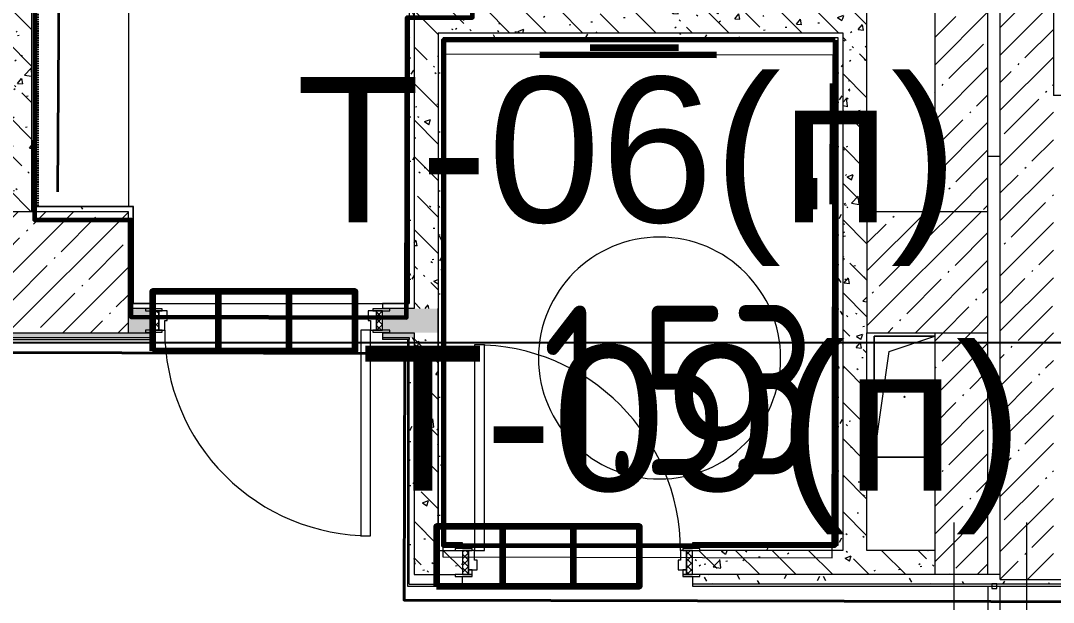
# Model space of a CAD drawing. Header units: millimetres. Extents: x -249154 to 415037, y -45458 to 354837.
# Drawn here: x 80770 to 85035, y 21449 to 23854 of the extents above; entities that cross this region are included whole.
import ezdxf

# ---------------------------------------------------------------- set-up
doc = ezdxf.new("R2010")
doc.units = ezdxf.units.MM
doc.linetypes.add('200_ШТРИХ__ш1_п0_6_', pattern=[320, 200, -120])
for name, color, linetype, lineweight in [('0) НЗ Ремонт штукатурка', 6, 'Continuous', 60), ('1) FK16 Остаток', 12, 'Continuous', 60), ('1) FK9 Плитка кухня', 102, 'Continuous', 40), ('3.3) Шпаклевка баз. фин. WD5-13', 160, 'Continuous', 140), ('4.4) РВР ремонт Штукатурки', 160, 'зигзаг', 35), ('5.5) Перег WD5', 3, 'Continuous', 60), ('501 заделка отвертсии ком', 5, 'Continuous', 158), ('666 покраска FK1', 211, 'Continuous', 60), ('923 Люки', 170, 'Continuous', 120), ('A-AREA-BNDY', 7, 'Continuous', 5), ('A-AREA-IDEN', 7, 'Continuous', 9), ('A-DOOR-2', 7, 'Continuous', 5), ('A-DOOR-FRAM-2', 7, 'Continuous', 5), ('A-FLOR', 7, 'Continuous', 9), ('A-GENM', 7, 'Continuous', 9), ('A-WALL', 7, 'Continuous', 5), ('I-WALL', 7, 'Continuous', 5), ('S-COLS', 7, 'Continuous', 9), ('S-COLS-1', 7, 'Continuous', 5), ('Оси', 7, 'Continuous', 9)]:
    doc.layers.add(name, color=color, linetype=linetype, lineweight=lineweight)
for name, color, linetype, lineweight, true_color in [('A-DOOR-1', 7, 'Continuous', 5, 0xc0c0c0), ('A-DOOR-FRAM-1', 7, 'Continuous', 5, 0xc0c0c0), ('A-WALL-1', 9, 'Continuous', 5, 0x808080), ('A-WALL-FNSH-1', 9, 'Continuous', 5, 0x808080)]:
    doc.layers.add(name, color=color, linetype=linetype, lineweight=lineweight, true_color=true_color)
doc.styles.add('ISOCPEUR_1', font='isocpeur.ttf', dxfattribs={"height": 350})
doc.styles.get("Standard").update_dxf_attribs({"font": 'arial.ttf'})
doc.styles.add('СПДС', font='ГОСТ тип А.ttf', dxfattribs={"width": 0.9})
doc.linetypes.add('зигзаг', pattern='A,0.00254,-5.08,[131,ltypeshp.shx,S=5.08,R=0,X=-5.08,Y=0],-10.16,[131,ltypeshp.shx,S=5.08,R=180,X=5.08,Y=0],-5.08', length=20.32254)
doc.dimstyles.new('ISO-2_0_0_9К_Средний_округл2', dxfattribs={"dimscale": 304.8, "dimtxt": 199.196235, "dimasz": 0.492126, "dimexe": 0.393701, "dimexo": 0, "dimgap": 0, "dimtad": 1, "dimdec": 0, "dimrnd": 10, "dimzin": 0, "dimdsep": 46, "dimtxsty": 'ISOCPEUR_1', "dimblk1": 'OBLIQUE', "dimblk2": 'OBLIQUE', "dimsah": 1, "dimcen": 0.09, "dimdle": 0.393701, "dimazin": 0, "dimtfac": 1, "dimtdec": 4, "dimtix": 1, "dimtmove": 0, "dimatfit": 3, "dimfxl": 1, "dimtvp": 1, "dimtolj": 1, "dimtzin": 0, "dimarcsym": 2})
pattern_1 = [(45, (64.7, -136.06), (-114.04925, 114.04925), []), (45, (178.75, -136.06), (-114.04925, 114.04925), [201.612, -40.322, 6.706, -33.617])]
pattern_2 = [(135, (1826.41, 114.685), (-14.14214, -14.14214), []), (225, (1826.41, 114.685), (14.14214, -14.14214), [])]
pattern_3 = [(45, (-296.384, 114.685), (-14.1421, 14.1421), []), (135, (-296.384, 114.685), (-14.1421, -14.1421), [])]
pattern_4 = [(135, (64.7, -136.06), (-150.8683, -150.8683), [213.36, -35.56, 7.112, -35.56]), (135, (64.7, 14.71), (-150.8683, -150.8683), []), (50, (64.7, -136.06), (255.05767, -22.3145), [26.67, -293.37]), (355, (64.7, -136.06), (-49.3404, 267.47914), [21.336, -234.696]), (100.451, (85.96, -137.92), (205.7195, 245.16356), [22.666, -249.326]), (46.184, (64.7, -64.94), (379.511, -58.86), [40.005, -440.055]), (96.636, (96.33, -69.85), (332.3634, 346.3991), [33.999, -373.989]), (351.184, (64.7, -64.94), (332.3669, 346.3953), [32.004, -352.044]), (21, (100.26, -82.72), (212.26017, -143.1711), [26.67, -293.37]), (326, (100.26, -82.72), (86.5224, 257.8632), [21.336, -234.696]), (71.451, (117.95, -94.65), (298.78395, 114.6901), [22.666, -249.326]), (37.5, (64.7, -136.06), (4.32385, 118.37751), [6.706, -225.146, 6.706, -231.546, -235.585]), (37.5, (64.7, -136.06), (4.32385, 118.37751), [-470.103, 6.706, -228.879]), (7.5, (64.7, -136.06), (93.54758, 140.2533), [6.706, -129.134, 6.706, -219.812, -89.789]), (7.5, (64.7, -136.06), (93.54758, 140.2533), [-362.356, 6.706, -83.083]), (327.5, (-14.6, -136.06), (189.82734, -8.02019), [6.706, -82.194, 6.706, -270.662, -368.046]), (327.5, (-14.6, -136.06), (189.82734, -8.02019), [-366.268, 6.706, -361.34]), (317.5, (-50.16, -136.06), (207.38114, 35.59764), [6.706, -108.864, 6.706, -177.495, -261.366]), (317.5, (-50.16, -136.06), (207.38114, 35.59764), [-299.771, 6.706, -254.66])]
pattern_5 = [(0, (64.7, -136.06), (243.84, 60.96), [20.117, -162.763, 20.117, -162.763, -975.36]), (0, (64.7, -136.06), (243.84, 60.96), [-365.76, 20.117, -345.643, 20.117, -162.763, -426.72]), (0, (64.7, -136.06), (243.84, 60.96), [-914.4, 20.117, -101.803, 20.117, -284.683]), (120, (156.14, -105.58), (-174.71291, 180.691634), [20.117, -162.763, 20.117, -162.763, -975.36]), (120, (156.14, -105.58), (-174.71291, 180.691634), [-365.76, 20.117, -345.643, 20.117, -162.763, -426.72]), (120, (156.14, -105.58), (-174.71291, 180.691634), [-914.4, 20.117, -101.803, 20.117, -284.683]), (240, (186.62, 16.34), (-69.12709, -241.651634), [20.117, -162.763, 20.117, -162.763, -975.36]), (240, (186.62, 16.34), (-69.12709, -241.651634), [-365.76, 20.117, -345.643, 20.117, -162.763, -426.72]), (240, (186.62, 16.34), (-69.12709, -241.651634), [-914.4, 20.117, -101.803, 20.117, -284.683])]

# ---------------------------------------------------------------- blocks, each defined once
blk = doc.blocks.new('BSC_Колонна _Прямоугольная - 500х500-23287078-Объем проектирования 1 этажа')
at = {"layer": 'S-COLS-1'}
h = blk.add_hatch(dxfattribs=at)
h.set_pattern_fill('FP_32', color=256, style=0, pattern_type=2)
h.set_pattern_definition([(45, (-84450, -22950), (-114.04925, 114.04925), []), (45, (-84335.95, -22950), (-114.04925, 114.04925), [201.613, -40.323, 6.706, -33.617])])
h.paths.add_polyline_path([(-187.2, -250), (250, -250), (250, 250), (-250, 250), (-250, -250)])
for p, q in [((250, 250), (-250, 250)), ((-250, 250), (-250, -250)), ((250, -250), (250, 250)), ((-250, -250), (250, -250))]:
    blk.add_line(p, q, dxfattribs=at)
blk = doc.blocks.new('110_Дверь_СКБ_1Ст_Внутренняя1 - Д-9_ ДОО_Дв_950x2100h_Цеха_ ПУИ_ Помещение персонала_ Моечные_ Тамбур-18976848-Объем проектирования 1 этажа')
at = {"layer": 'A-DOOR-2'}
h = blk.add_hatch(dxfattribs=at)
h.set_pattern_fill('FP_48', color=256, style=0, pattern_type=2)
h.set_pattern_definition(pattern_2)
h.paths.add_polyline_path([(462.5, 40), (462.5, -40), (487.5, -40), (487.5, 40)])
at = {"layer": 'A-DOOR-FRAM-2'}
h = blk.add_hatch(dxfattribs=at)
h.set_pattern_fill('FP_49', color=256, style=0, pattern_type=2)
h.set_pattern_definition(pattern_3)
h.paths.add_polyline_path([(-462.5, 40), (-462.2, -40), (-437.5, -40), (-437.5, 40), (-462.2, 40)])
at = {"layer": 'A-DOOR-1'}
for p, q in [((-412.5, 890), (-412.5, 40)), ((-372.5, 890), (-412.5, 890)), ((-372.5, 40), (-372.5, 890)), ((-422.5, 48), (-492.5, 48)), ((-492.5, 48), (-492.5, 40)), ((-422.5, 40), (-422.5, 48)), ((517.5, 48), (447.5, 48)), ((447.5, 48), (447.5, 40)), ((517.5, 40), (517.5, 48)), ((-492.5, 40), (-437.5, 40)), ((-437.5, 40), (-422.5, 40)), ((-412.5, 40), (-372.5, 40)), ((447.5, 40), (462.5, 40)), ((462.5, 40), (517.5, 40)), ((-492.5, -40), (-492.5, -48)), ((-437.5, -40), (-492.5, -40)), ((-422.5, -40), (-437.5, -40)), ((-422.5, -48), (-422.5, -40)), ((462.5, -40), (447.5, -40)), ((447.5, -40), (447.5, -48)), ((517.5, -40), (462.5, -40)), ((517.5, -48), (517.5, -40)), ((-492.5, -48), (-422.5, -48)), ((447.5, -48), (517.5, -48))]:
    blk.add_line(p, q, dxfattribs=at)
blk.add_arc((-412.5, 40), 850, 360, 90, dxfattribs=at)
at = {"layer": 'A-DOOR-FRAM-1'}
for p, q in [((-437.5, 40), (-462.5, 40)), ((-462.5, 40), (-462.5, -40)), ((-412.5, 40), (-437.5, 40)), ((-437.5, 40), (-437.5, -40)), ((-437.5, -40), (-437.5, 40)), ((-412.5, 0), (-412.5, 40)), ((-402.5, 0), (-412.5, 0)), ((-402.5, -40), (-402.5, 0)), ((437.5, 0), (427.5, 0)), ((427.5, 0), (427.5, -40)), ((437.5, 40), (437.5, 0)), ((462.5, 40), (437.5, 40)), ((462.5, -40), (462.5, 40)), ((487.5, 40), (462.5, 40)), ((462.5, 40), (462.5, -40)), ((487.5, -40), (487.5, 40)), ((-462.5, -40), (-437.5, -40)), ((-437.5, -40), (-402.5, -40)), ((427.5, -40), (462.5, -40)), ((462.5, -40), (487.5, -40))]:
    blk.add_line(p, q, dxfattribs=at)
blk = doc.blocks.new('110_Дверь_СКБ_1Ст_Внутренняя1 - Д-7_п__950x2100h_Туалет-32105350-Объем проектирования 1 этажа')
at = {"layer": 'A-DOOR-2'}
h = blk.add_hatch(dxfattribs=at)
h.set_pattern_fill('FP_48', color=256, style=0, pattern_type=2)
h.set_pattern_definition(pattern_2)
h.paths.add_polyline_path([(463.3, -50), (487.5, -50), (487.5, 50), (462.5, 49.2), (462.5, -50)])
at = {"layer": 'A-DOOR-FRAM-2'}
h = blk.add_hatch(dxfattribs=at)
h.set_pattern_fill('FP_49', color=256, style=0, pattern_type=2)
h.set_pattern_definition(pattern_3)
h.paths.add_polyline_path([(-437.5, -50), (-437.5, 50), (-462.5, 50), (-462.5, -50)])
at = {"layer": 'A-DOOR-1'}
for p, q in [((-412.5, 900), (-412.5, 50)), ((-372.5, 900), (-412.5, 900)), ((-372.5, 50), (-372.5, 900)), ((-412.5, 50), (-372.5, 50))]:
    blk.add_line(p, q, dxfattribs=at)
blk.add_arc((-412.5, 50), 850, 360, 90, dxfattribs=at)
at = {"layer": 'A-DOOR-FRAM-1'}
for p, q in [((-422.5, 58), (-492.5, 58)), ((-492.5, 58), (-492.5, 50)), ((-492.5, 50), (-422.5, 50)), ((-437.5, 50), (-462.5, 50)), ((-462.5, 50), (-462.5, -50)), ((-412.5, 50), (-437.5, 50)), ((-437.5, 50), (-437.5, -30)), ((-437.5, -50), (-437.5, 50)), ((-422.5, 50), (-437.5, 50)), ((-437.5, 50), (-437.5, 49)), ((-437.5, 49), (-422.5, 49)), ((-422.5, 50), (-422.5, 58)), ((-422.5, 49), (-422.5, 50)), ((-412.5, 10), (-412.5, 50)), ((437.5, 50), (437.5, 10)), ((462.5, 50), (437.5, 50)), ((517.5, 58), (447.5, 58)), ((447.5, 58), (447.5, 50)), ((462.5, 50), (447.5, 50)), ((447.5, 50), (447.5, 49)), ((447.5, 50), (517.5, 50)), ((447.5, 49), (462.5, 49)), ((462.5, -30), (462.5, 50)), ((487.5, 50), (462.5, 50)), ((462.5, 50), (462.5, -50)), ((462.5, 49), (462.5, 50)), ((487.5, -50), (487.5, 50)), ((517.5, 50), (517.5, 58)), ((-402.5, 10), (-412.5, 10)), ((-402.5, -30), (-402.5, 10)), ((437.5, 10), (427.5, 10)), ((427.5, 10), (427.5, -30)), ((-437.5, -30), (-402.5, -30)), ((-422.5, -30), (-437.5, -30)), ((-437.5, -30), (-437.5, -50)), ((-422.5, -50), (-422.5, -30)), ((427.5, -30), (462.5, -30)), ((462.5, -30), (447.5, -30)), ((447.5, -30), (447.5, -50)), ((462.5, -50), (462.5, -30)), ((-422.5, -50), (-492.5, -50)), ((-492.5, -50), (-492.5, -58)), ((-492.5, -58), (-422.5, -58)), ((-462.5, -50), (-437.5, -50)), ((-437.5, -50), (-422.5, -50)), ((-422.5, -58), (-422.5, -50)), ((447.5, -50), (462.5, -50)), ((517.5, -50), (447.5, -50)), ((447.5, -50), (447.5, -58)), ((447.5, -58), (517.5, -58)), ((462.5, -50), (487.5, -50)), ((517.5, -58), (517.5, -50))]:
    blk.add_line(p, q, dxfattribs=at)
blk = doc.blocks.new('GM_Отверстие прямоугольное _в плите_ - Отверстие-21613015-Объем проектирования 1 этажа')
at = {"layer": 'A-GENM'}
for p, q in [((-125, -250), (-125, 250)), ((-125, 250), (125, 250)), ((125, 250), (-125, 250)), ((-125, 250), (-125, -250)), ((-62.5, 187.5), (125, 250)), ((-125, -250), (-62.5, 187.5)), ((125, -250), (-125, -250)), ((-125, -250), (125, -250))]:
    blk.add_line(p, q, dxfattribs=at)
for start, end in [(360, 180), (180, 360)]:
    blk.add_arc((0, 0), 2.5, start, end, dxfattribs=at)
blk = doc.blocks.new('BSC_Колонна _Прямоугольная - 500х500-V136-Объем проектирования 1 этажа')
at = {"layer": 'S-COLS-1'}
h = blk.add_hatch(dxfattribs=at)
h.set_pattern_fill('FP_138', color=256, style=0, pattern_type=2)
h.set_pattern_definition([(45, (-80900, -22950), (-114.04925, 114.04925), []), (45, (-80785.95, -22950), (-114.04925, 114.04925), [201.613, -40.323, 6.706, -33.617])])
h.paths.add_polyline_path([(202.8, -250), (250, -250), (250, 250), (-250, 250), (-250, -250), (-26, -250)])
for p, q in [((250, 250), (-250, 250)), ((-250, 250), (-250, -250)), ((250, -250), (250, 250)), ((-250, -250), (250, -250))]:
    blk.add_line(p, q, dxfattribs=at)
blk = doc.blocks.new('Марка_Помещения - Номер-25198446-Объем проектирования 1 этажа')
at = {"layer": 'A-AREA-IDEN'}
for start, end in [(360, 180), (180, 360)]:
    blk.add_arc((0, 0), 2.5, start, end, dxfattribs=at)
blk = doc.blocks.new('_Oblique')
at = {"color": 0, "linetype": 'ByBlock', "lineweight": -2}
blk.add_line((-0.5, -0.5), (0.5, 0.5), dxfattribs=at)
blk = doc.blocks.new('*D2064')
at = {"layer": '5.5) Перег WD5', "color": 0, "lineweight": -2, "transparency": 16777216}
for p, q in [((34274.7, 22501.5), (34274.7, 22643.4)), ((34604.7, 22501.5), (34604.7, 22643.4)), ((34154.7, 22523.4), (34604.7, 22523.4)), ((34604.7, 22523.4), (87153.3, 22523.4))]:
    blk.add_line(p, q, dxfattribs=at)
at = {"layer": 'Defpoints', "color": 0, "transparency": 16777216}
for p in [(34604.7, 22523.4), (34274.7, 22501.5), (34604.7, 22501.5)]:
    blk.add_point(p, dxfattribs=at)
at = {"layer": '5.5) Перег WD5', "color": 0, "lineweight": -2, "transparency": 16777216, "xscale": 304.8, "yscale": 304.8, "zscale": 304.8, "rotation": 180}
blk.add_blockref('_Oblique', (34274.7, 22523.4), dxfattribs=at)
at = {"layer": '5.5) Перег WD5', "color": 0, "lineweight": -2, "transparency": 16777216, "xscale": 304.8, "yscale": 304.8, "zscale": 304.8}
blk.add_blockref('_Oblique', (34604.7, 22523.4), dxfattribs=at)
at = {"layer": '5.5) Перег WD5', "color": 0, "lineweight": 25, "transparency": 16777216, "insert": (86593.3, 22990.1), "char_height": 350, "width": 455.087, "attachment_point": 1, "line_spacing_factor": 1.149209, "style": 'ISOCPEUR_1'}
blk.add_mtext('\\A1;330', dxfattribs=at)

msp = doc.modelspace()

# ---------------------------------------------------------------- hatches: boundary and pattern name
at = {"layer": 'I-WALL'}
h = msp.add_hatch(dxfattribs=at)
h.set_pattern_fill('FP_1', color=256, style=0, pattern_type=2)
h.set_pattern_definition(pattern_1)
h.paths.add_polyline_path([(84814.7, 21543.9), (85034.7, 21543.9), (85034.7, 26963.9), (84814.7, 26963.9), (84814.7, 21586.3)])
h = msp.add_hatch(dxfattribs=at)
h.set_pattern_fill('FP_41', color=256, style=0, pattern_type=2)
h.set_pattern_definition(pattern_4)
h.paths.add_polyline_path([(83094.7, 23803.9), (83094.7, 25713.9), (82994.7, 25713.9), (82994.7, 23803.9)])
h.paths.add_polyline_path([(82994.7, 26663.9), (83094.7, 26663.9), (83094.7, 26743.9), (82994.7, 26743.9), (82994.7, 26693.9)])
h = msp.add_hatch(dxfattribs=at)
h.set_pattern_fill('FP_41', color=256, style=0, pattern_type=2)
h.set_pattern_definition(pattern_4)
h.paths.add_polyline_path([(84264.7, 21663.9), (84264.7, 26743.9), (84164.7, 26743.9), (84164.7, 21663.9)])
h = msp.add_hatch(dxfattribs=at)
h.set_pattern_fill('FP_41', color=256, style=0, pattern_type=2)
h.set_pattern_definition(pattern_4)
h.paths.add_polyline_path([(80814.7, 23063.9), (80814.7, 26463.9), (80714.7, 26463.9), (80714.7, 23063.9)])
h = msp.add_hatch(dxfattribs=at)
h.set_pattern_fill('FP_1', color=256, style=0, pattern_type=2)
h.set_pattern_definition(pattern_1)
h.paths.add_polyline_path([(84544.7, 23063.9), (84764.7, 23063.9), (84764.7, 26463.9), (84544.7, 26463.9), (84544.7, 23176.3)])
h = msp.add_hatch(dxfattribs=at)
h.set_pattern_fill('FP_191', color=256, style=0, pattern_type=2)
h.set_pattern_definition(pattern_5)
h.paths.add_polyline_path([(80834.7, 23083.9), (80834.7, 26392.9), (80814.7, 26393.9), (80814.7, 23083.9)])
h = msp.add_hatch(dxfattribs=at)
h.set_pattern_fill('FP_191', color=256, style=0, pattern_type=2)
h.set_pattern_definition(pattern_5)
h.paths.add_polyline_path([(82394.7, 22663.9), (82394.7, 23903.9), (82374.7, 23903.9), (82375.7, 22683.9)])
h.paths.add_polyline_path([(82374.7, 22663.9), (82394.7, 22663.9), (82374.7, 22683.9)])
h = msp.add_hatch(dxfattribs=at)
h.set_pattern_fill('FP_41', color=256, style=0, pattern_type=2)
h.set_pattern_definition(pattern_4)
h.paths.add_polyline_path([(82994.7, 23803.9), (82994.7, 23903.9), (82394.7, 23903.9), (82394.7, 23803.9), (82854.5, 23803.9)])
h = msp.add_hatch(dxfattribs=at)
h.set_pattern_fill('FP_41', color=256, style=0, pattern_type=2)
h.set_pattern_definition(pattern_4)
h.paths.add_polyline_path([(83373.2, 23803.9), (84164.7, 23803.9), (84164.7, 23903.9), (83094.7, 23903.9), (83094.7, 23803.9), (83296, 23803.9)])
h = msp.add_hatch(dxfattribs=at)
h.set_pattern_fill('FP_41', color=256, style=0, pattern_type=2)
h.set_pattern_definition(pattern_4)
h.paths.add_polyline_path([(82494.7, 22663.9), (82494.7, 23803.9), (82394.7, 23803.9), (82394.7, 22663.9)])
h = msp.add_hatch(dxfattribs=at)
h.set_pattern_fill('FP_191', color=256, style=0, pattern_type=2)
h.set_pattern_definition(pattern_5)
h.paths.add_polyline_path([(82644.7, 23783.9), (84144.7, 23783.9), (84144.4, 23803.9), (82494.7, 23803.9), (82494.7, 23783.9), (82568.5, 23783.9)])
h = msp.add_hatch(dxfattribs=at)
h.set_pattern_fill('FP_191', color=256, style=0, pattern_type=2)
h.set_pattern_definition(pattern_5)
h.paths.add_polyline_path([(84144.7, 21683.9), (84164.7, 21683.9), (84164.7, 23803.9), (84144.7, 23803.9), (84144.7, 21694.9)])
h = msp.add_hatch(dxfattribs=at)
h.set_pattern_fill('FP_191', color=256, style=0, pattern_type=2)
h.set_pattern_definition(pattern_5)
h.paths.add_polyline_path([(82494.7, 21663.9), (82514.7, 21663.9), (82514.7, 23783.9), (82494.7, 23783.9), (82494.7, 22116.3)])
h = msp.add_hatch(dxfattribs=at)
h.set_pattern_fill('FP_191', color=256, style=0, pattern_type=2)
h.set_pattern_definition(pattern_5)
h.paths.add_polyline_path([(80814.7, 23063.9), (81214.7, 23063.9), (81214.7, 23083.9), (80834.7, 23083)])
h.paths.add_polyline_path([(80814.7, 23063.9), (80834.7, 23083.9), (80814.7, 23083.9)])
h = msp.add_hatch(dxfattribs=at)
h.set_pattern_fill('FP_191', color=256, style=0, pattern_type=2)
h.set_pattern_definition(pattern_5)
h.paths.add_polyline_path([(81232.9, 22683.9), (81234.7, 22684.2), (81232.9, 23083.9), (81214.7, 23083.9), (81214.7, 22683.9)])
h = msp.add_hatch(dxfattribs=at)
h.set_pattern_fill('FP_41', color=256, style=0, pattern_type=2)
h.set_pattern_definition(pattern_4)
h.paths.add_polyline_path([(82394.7, 22563.9), (82494.7, 22563.9), (82494.7, 22663.9), (82294.7, 22661.9), (82294.7, 22653.9), (82264.7, 22653.9), (82264.7, 22573.9), (82294.7, 22573.9), (82294.7, 22565.9), (82374.7, 22563.9)])
h.paths.add_polyline_path([(78764.5, 22563.9), (80714.7, 22563.9), (80714.7, 22663.9), (78514.7, 22663.9), (78514.7, 22563.9), (78544.7, 22563.9)])
h.paths.add_polyline_path([(81232.9, 22563.9), (81284.7, 22565.9), (81284.7, 22573.9), (81314.7, 22573.9), (81314.7, 22653.9), (81284.7, 22653.9), (81284.7, 22661.9), (81214.7, 22660.4), (81214.7, 22563.9)])
h.paths.add_polyline_path([(77384.7, 22563.9), (77414.7, 22563.9), (77414.7, 22663.9), (77314.7, 22663.9), (77314.7, 22563.9), (77344.5, 22563.9)])
h.paths.add_polyline_path([(76233.5, 22563.9), (76814.7, 22563.9), (76814.7, 22663.9), (75809.5, 22663.9), (75809.5, 22563.9), (76075.2, 22563.9)])
h.paths.add_polyline_path([(74124.7, 22563.9), (74709.5, 22563.9), (74709.5, 22663.9), (74104.7, 22663.9), (74104.7, 22563.9)])
h.paths.add_polyline_path([(73604.7, 22563.9), (73604.7, 22663.9), (70874.7, 22663.9), (70874.7, 22563.9), (73584.7, 22563.9)])
h.paths.add_polyline_path([(70304.7, 22563.9), (70374.7, 22563.9), (70374.7, 22663.9), (70274.7, 22663.9), (70274.7, 22563.9)])
h.paths.add_polyline_path([(69174.7, 22563.9), (69174.7, 22663.9), (68374.7, 22663.9), (68374.7, 22563.9), (69149.7, 22563.9)])
h = msp.add_hatch(dxfattribs=at)
h.set_pattern_fill('FP_191', color=256, style=0, pattern_type=2)
h.set_pattern_definition(pattern_5)
h.paths.add_polyline_path([(82394.7, 22543.9), (82394.7, 22563.9), (82264.7, 22563.9), (82264.7, 22543.9), (82374.7, 22543.9)])
h.paths.add_polyline_path([(81140.3, 22543.9), (81314.7, 22543.9), (81314.7, 22563.9), (78544.7, 22563.7), (78544.7, 22555.9), (78514.7, 22555.9), (78514.7, 22543.9), (80912, 22543.9)])
h.paths.add_polyline_path([(76814.7, 22543.9), (77414.7, 22543.9), (77414.7, 22555.9), (77384.7, 22555.9), (77384.7, 22563.9), (75839.5, 22563.6), (75839.5, 22555.9), (75809.5, 22555.9), (75809.5, 22543.9), (76314.7, 22543.9)])
h.paths.add_polyline_path([(74124.7, 22543.9), (74709.5, 22543.9), (74709.5, 22555.9), (74679.5, 22555.9), (74679.5, 22563.9), (70304.7, 22563.8), (70304.7, 22555.9), (70274.7, 22555.9), (70274.7, 22543.9), (74104.7, 22543.9)])
h.paths.add_polyline_path([(69149.7, 22543.9), (69174.7, 22543.9), (69174.7, 22555.9), (69144.7, 22555.9), (69144.7, 22563.9), (68374.7, 22563.9), (68374.7, 22543.9), (69144.7, 22543.9)])
h = msp.add_hatch(dxfattribs=at)
h.set_pattern_fill('FP_41', color=256, style=0, pattern_type=2)
h.set_pattern_definition(pattern_4)
h.paths.add_polyline_path([(82394.7, 21663.9), (82494.7, 21663.9), (82494.7, 22563.9), (82394.7, 22563.9), (82394.7, 22116.3)])
h = msp.add_hatch(dxfattribs=at)
h.set_pattern_fill('FP_1', color=256, style=0, pattern_type=2)
h.set_pattern_definition(pattern_1)
h.paths.add_polyline_path([(84611.2, 21563.9), (84764.7, 21563.9), (84764.7, 22563.9), (84544.7, 22563.9), (84544.7, 21563.9)])
h = msp.add_hatch(dxfattribs=at)
h.set_pattern_fill('FP_191', color=256, style=0, pattern_type=2)
h.set_pattern_definition(pattern_5)
h.paths.add_polyline_path([(82374.7, 21523.9), (82394.7, 21523.9), (82394.7, 22543.9), (82374.7, 22543.9), (82374.7, 21586.3)])
h = msp.add_hatch(dxfattribs=at)
h.set_pattern_fill('FP_191', color=256, style=0, pattern_type=2)
h.set_pattern_definition(pattern_5)
h.paths.add_polyline_path([(84164.7, 21663.9), (84164.7, 21683.9), (83544.7, 21683.9), (83544.7, 21671.9), (83574.7, 21671.9), (83574.7, 21663.9), (84144.7, 21663.9)])
h.paths.add_polyline_path([(82514.7, 21663.9), (82564.7, 21663.9), (82564.7, 21671.9), (82594.7, 21671.9), (82594.7, 21683.9), (82514.7, 21683.9)])
h = msp.add_hatch(dxfattribs=at)
h.set_pattern_fill('FP_41', color=256, style=0, pattern_type=2)
h.set_pattern_definition(pattern_4)
h.paths.add_polyline_path([(84264.7, 21563.9), (84544.7, 21563.9), (84544.7, 21663.9), (83544.7, 21663.9), (83546, 21563.9), (84164.7, 21563.9)])
h.paths.add_polyline_path([(82564.7, 21563.9), (82594.7, 21563.9), (82594.7, 21663.9), (82394.7, 21663.9), (82394.7, 21563.9)])
h = msp.add_hatch(dxfattribs=at)
h.set_pattern_fill('FP_191', color=256, style=0, pattern_type=2)
h.set_pattern_definition(pattern_5)
h.paths.add_polyline_path([(84327.5, 21523.9), (84814.7, 21523.9), (84814.7, 21563.9), (83574.7, 21563.5), (83574.7, 21555.9), (83544.7, 21555.9), (83544.7, 21523.9), (84271, 21523.9)])
h.paths.add_polyline_path([(82394.7, 21523.9), (82594.7, 21523.9), (82594.7, 21555.9), (82564.7, 21555.9), (82564.7, 21563.9), (82394.7, 21563.9)])
h = msp.add_hatch(dxfattribs=at)
h.set_pattern_fill('FP_191', color=256, style=0, pattern_type=2)
h.set_pattern_definition(pattern_5)
h.paths.add_polyline_path([(86594.7, 21523.9), (86854.7, 21523.9), (86854.7, 21543.9), (86479.4, 21543.9), (86479.4, 21535.9), (86449.4, 21533.9), (86451.3, 21523.9)])
h.paths.add_polyline_path([(85104.7, 21523.9), (85499.4, 21523.9), (85498.3, 21535.9), (85469.4, 21535.9), (85469.4, 21543.9), (84814.7, 21543.9), (84814.7, 21523.9), (85100.8, 21523.9)])

# ---------------------------------------------------------------- linework, layer by layer
at = {"layer": '0) НЗ Ремонт штукатурка', "linetype": '200_ШТРИХ__ш1_п0_6_', "ltscale": 0.03}
msp.add_lwpolyline([(80835.7, 26338.8), (80835.7, 23084.9)], dxfattribs=at)
at = {"layer": '1) FK16 Остаток'}
msp.add_lwpolyline([(84133.7, 23772.9), (82514.7, 23772.9), (82514.7, 21683.9), (84133.7, 21683.9)], close=True, dxfattribs=at)
at = {"layer": '1) FK9 Плитка кухня', "flags": 128}
msp.add_lwpolyline([(66338.5, 21021.8), (78758.3, 20992.7), (78755.9, 19992.7), (85618.1, 19976.5), (85618, 19928.5), (86718, 19926), (86718.1, 19966), (86858.1, 19965.6), (86861.6, 21455.6), (86436.2, 21456.6), (86436.3, 21476.6), (85486.3, 21478.9), (85486.3, 21458.9), (85381.6, 21459.1), (85381.6, 21451.1), (82353.6, 21458.2), (82356, 22478.2), (68336, 22511.1)], dxfattribs=at)
at = {"layer": '3.3) Шпаклевка баз. фин. WD5-13', "ltscale": 0.5}
for points in [[(83121.5, 23743.3), (83486.7, 23743.3)], [(84046.3, 23073.9), (84046.3, 23202.1)]]:
    msp.add_lwpolyline(points, dxfattribs=at)
at = {"layer": '4.4) РВР ремонт Штукатурки', "ltscale": 0.1}
msp.add_lwpolyline([(80922.7, 23146.8), (80943.2, 26198.2)], dxfattribs=at)
msp.add_lwpolyline([(84133.7, 23772.9), (82514.7, 23772.9), (82514.7, 21683.9), (84133.7, 21683.9)], close=True, dxfattribs=at)
at = {"layer": '501 заделка отвертсии ком', "ltscale": 0.5}
for points in [[(81313.6, 22488.3), (81878.9, 22488.3), (81878.9, 22734.2), (81313.6, 22734.2)], [(81585.6, 22488.3), (82150.9, 22488.3), (82150.9, 22734.2), (81585.6, 22734.2)], [(82487.8, 21516.3), (83053.2, 21516.3), (83053.2, 21762.1), (82487.8, 21762.1)], [(82759.8, 21516.3), (83325.1, 21516.3), (83325.1, 21762.1), (82759.8, 21762.1)]]:
    msp.add_lwpolyline(points, close=True, dxfattribs=at)
at = {"layer": '666 покраска FK1', "flags": 128}
msp.add_lwpolyline([(82967, 24195.8), (82972.8, 26663.8), (81484.8, 26667.3), (81484, 26337.3), (80834, 26338.8), (80826.3, 23030.8), (81226.3, 23029.9), (81225.3, 22629.9), (82363.3, 22627.2), (82366.2, 23867.2), (82636.2, 23866.6), (82637, 24196.6)], close=True, dxfattribs=at)
at = {"layer": '923 Люки', "ltscale": 0.5}
for points in [[(82913.6, 23713.9), (83644.2, 23712.2)], [(84124.4, 23095.5), (84125.6, 23594)]]:
    msp.add_lwpolyline(points, dxfattribs=at)
at = {"layer": 'A-AREA-BNDY', "flags": 128}
for points in [[(82967, 24195.8), (82972.8, 26663.8), (81484.8, 26667.3), (81484, 26337.3), (80834, 26338.8), (80826.3, 23030.8), (81226.3, 23029.9), (81225.3, 22629.9), (82363.3, 22627.2), (82366.2, 23867.2), (82636.2, 23866.6), (82637, 24196.6)], [(84125.9, 23711.1), (82517.9, 23714.8), (82513, 21636.8), (84121, 21633.1)]]:
    msp.add_lwpolyline(points, close=True, dxfattribs=at)
at = {"layer": 'A-FLOR'}
for p, q in [((80834.7, 23083.9), (80834.7, 26388.9)), ((81214.7, 26388.9), (81214.7, 23083.9)), ((84544.7, 25843.9), (84544.7, 23293.9)), ((82374.7, 23923.9), (82374.7, 22684.9)), ((84764.7, 23293.9), (84814.7, 23293.9)), ((81232.9, 23083.9), (80835.7, 23083.9)), ((81234.7, 22683.9), (81234.7, 23083.9)), ((81235.7, 22683.9), (82374.7, 22683.9)), ((81314.7, 22663.9), (81314.7, 22683.9)), ((82264.7, 22683.9), (82264.7, 22663.9)), ((81314.7, 22543.9), (81314.7, 22563.9)), ((82264.7, 22563.9), (82264.7, 22543.9)), ((82594.7, 21683.9), (82644.7, 21683.9)), ((82684.7, 21683.9), (83544.7, 21683.9)), ((83544.7, 21683.9), (83544.7, 21671.9)), ((82594.7, 21523.9), (82594.7, 21555.9)), ((83544.7, 21555.9), (83544.7, 21523.9)), ((84764.7, 21515.9), (84764.7, 20041.9)), ((84814.7, 20041.9), (84814.7, 21515.9))]:
    msp.add_line(p, q, dxfattribs=at)
at = {"layer": 'A-WALL'}
for p, q in [((82514.7, 23783.9), (84144.7, 23783.9)), ((82514.7, 23783.9), (82514.7, 21683.9)), ((84144.7, 23783.9), (84144.7, 21683.9)), ((85444.7, 23543.9), (85034.7, 23543.9)), ((81235.7, 22683.9), (81234.7, 22683.9)), ((82374.7, 22683.9), (82374.7, 22684.9)), ((82264.7, 22543.9), (82374.7, 22543.9)), ((82514.7, 21683.9), (82594.7, 21683.9)), ((84144.7, 21683.9), (83544.7, 21683.9)), ((82494.7, 21663.9), (82564.7, 21663.9)), ((84164.7, 21663.9), (83574.7, 21663.9))]:
    msp.add_line(p, q, dxfattribs=at)
at = {"layer": 'A-WALL-1'}
for p, q in [((85034.7, 27193.9), (85034.7, 23543.9)), ((84264.7, 23063.9), (84264.7, 26963.9)), ((84814.7, 21543.9), (84814.7, 26963.9)), ((80814.7, 26463.9), (80814.7, 23063.9)), ((84764.7, 23063.9), (84764.7, 26463.9)), ((84544.7, 26343.9), (84544.7, 23063.9)), ((82394.7, 23903.9), (82394.7, 22663.9)), ((82494.7, 23803.9), (84164.7, 23803.9)), ((82494.7, 23803.9), (82494.7, 21663.9)), ((84164.7, 23803.9), (84164.7, 21663.9)), ((80835.7, 23083.9), (80834.7, 23083.9)), ((81314.7, 22663.9), (81214.7, 22663.9)), ((82394.7, 22663.9), (82264.7, 22663.9)), ((82494.7, 21663.9), (82494.7, 22663.9)), ((81214.7, 22563.9), (81314.7, 22563.9)), ((82264.7, 22563.9), (82394.7, 22563.9)), ((82394.7, 22563.9), (82394.7, 21563.9)), ((84264.7, 21663.9), (84264.7, 22563.9)), ((84544.7, 22563.9), (84544.7, 21563.9)), ((84764.7, 21563.9), (84764.7, 22563.9)), ((78514.7, 22543.9), (81314.7, 22543.9)), ((82374.7, 22543.9), (82374.7, 22535.9)), ((82594.7, 21671.9), (82594.7, 21683.9)), ((84544.7, 21663.9), (84264.7, 21663.9)), ((82394.7, 21563.9), (82564.7, 21563.9)), ((84814.7, 21563.9), (83574.7, 21563.9)), ((84814.7, 21543.9), (85469.4, 21543.9)), ((82374.7, 21523.9), (82594.7, 21523.9)), ((84800.7, 21525.9), (84780.7, 21525.9)), ((84780.7, 21525.9), (84780.7, 21505.9)), ((84780.7, 21505.9), (84800.7, 21505.9)), ((84800.7, 21505.9), (84800.7, 21525.9))]:
    msp.add_line(p, q, dxfattribs=at)
at = {"layer": 'A-WALL-FNSH-1'}
for p, q in [((80835.7, 23084.9), (80835.7, 26392.9)), ((82373.7, 23924.9), (82373.7, 22684.9)), ((82525.7, 23772.9), (84133.7, 23772.9)), ((82525.7, 21694.9), (82525.7, 23772.9)), ((84133.7, 23772.9), (84133.7, 21694.9)), ((81235.7, 23084.9), (80835.7, 23084.9)), ((81232.9, 23083.9), (81234.7, 23083.9)), ((81235.7, 22684.9), (81235.7, 23084.9)), ((81314.7, 22684.9), (81235.7, 22684.9)), ((81314.7, 22683.9), (81314.7, 22684.9)), ((82373.7, 22684.9), (82264.7, 22684.9)), ((82264.7, 22684.9), (82264.7, 22683.9)), ((78514.7, 22535.9), (81314.7, 22535.9)), ((81314.7, 22535.9), (81314.7, 22543.9)), ((82264.7, 22543.9), (82264.7, 22535.9)), ((82374.7, 22535.9), (82264.7, 22535.9)), ((82366.7, 22535.9), (82366.7, 21515.9)), ((82374.7, 21523.9), (82374.7, 22535.9)), ((82594.7, 21694.9), (82525.7, 21694.9)), ((82594.7, 21683.9), (82594.7, 21694.9)), ((84133.7, 21694.9), (83544.7, 21694.9)), ((83544.7, 21694.9), (83544.7, 21683.9)), ((82366.7, 21515.9), (82594.7, 21515.9)), ((82594.7, 21515.9), (82594.7, 21523.9)), ((85394.7, 21523.9), (83544.7, 21523.9)), ((83544.7, 21523.9), (83544.7, 21515.9)), ((83544.7, 21515.9), (85394.7, 21515.9))]:
    msp.add_line(p, q, dxfattribs=at)
at = {"layer": 'Оси'}
for points in [[(84624.7, -2042.3), (84624.7, 2957.7), (84624.7, 16779), (84624.7, 21779)], [(86088.5, -2042.3), (86088.5, -1322.8), (84924.7, -179.1), (84924.7, 4820.9), (84924.7, 16779), (84924.7, 21779)]]:
    msp.add_lwpolyline(points, dxfattribs=at)

# ---------------------------------------------------------------- block references
at = {"layer": 'A-AREA-IDEN', "xscale": 199.9999999999999, "yscale": 199.9999999999999, "zscale": 199.9999999999999}
msp.add_blockref('Марка_Помещения - Номер-25198446-Объем проектирования 1 этажа', (83408.4, 22459), dxfattribs=at)
at = {"layer": 'A-DOOR-1', "rotation": 180}
msp.add_blockref('110_Дверь_СКБ_1Ст_Внутренняя1 - Д-9_ ДОО_Дв_950x2100h_Цеха_ ПУИ_ Помещение персонала_ Моечные_ Тамбур-18976848-Объем проектирования 1 этажа', (81802.2, 22613.9), dxfattribs=at)
at = {"layer": 'A-DOOR-1'}
msp.add_blockref('110_Дверь_СКБ_1Ст_Внутренняя1 - Д-7_п__950x2100h_Туалет-32105350-Объем проектирования 1 этажа', (83057.2, 21613.9), dxfattribs=at)
at = {"layer": 'A-GENM'}
msp.add_blockref('GM_Отверстие прямоугольное _в плите_ - Отверстие-21613015-Объем проектирования 1 этажа', (84419.7, 22298.9), dxfattribs=at)
at = {"layer": 'S-COLS'}
for name, p in [('BSC_Колонна _Прямоугольная - 500х500-V136-Объем проектирования 1 этажа', (80964.7, 22813.9)), ('BSC_Колонна _Прямоугольная - 500х500-23287078-Объем проектирования 1 этажа', (84514.7, 22813.9))]:
    msp.add_blockref(name, p, dxfattribs=at)

# ---------------------------------------------------------------- texts
at = {"layer": '923 Люки', "char_height": 600, "width": 3064.482, "attachment_point": 1}
for s, insert in [('T-06(п)', (81907.5, 23620.6)), ('T-09(п)', (82174.7, 22510.6))]:
    msp.add_mtext(s, dxfattribs=dict(at, insert=insert))
at = {"layer": 'A-AREA-IDEN', "insert": (82924.6, 22676.1), "char_height": 700, "width": 1212.151, "attachment_point": 1, "style": 'СПДС'}
msp.add_mtext('1.53', dxfattribs=at)

# ---------------------------------------------------------------- dimensions: what is measured, and where the dimension line sits
at = {"layer": '5.5) Перег WD5', "color": 18, "lineweight": 25, "true_color": 0x000000}
dim = msp.add_linear_dim(base=(34604.7, 22523.4), p1=(34274.7, 22501.5), p2=(34604.7, 22501.5), dimstyle='ISO-2_0_0_9К_Средний_округл2', override={"dimasz": 1, "dimpost": '<>', "dimtxsty": 'ISOCPEUR_1', "dimfxl": 330}, dxfattribs=at)
dim.commit()
dim.dimension.update_dxf_attribs({"geometry": '*D2064', "text_midpoint": (86820.8, 22523.4), "dimtype": 160})

doc.saveas('drawing.dxf')
